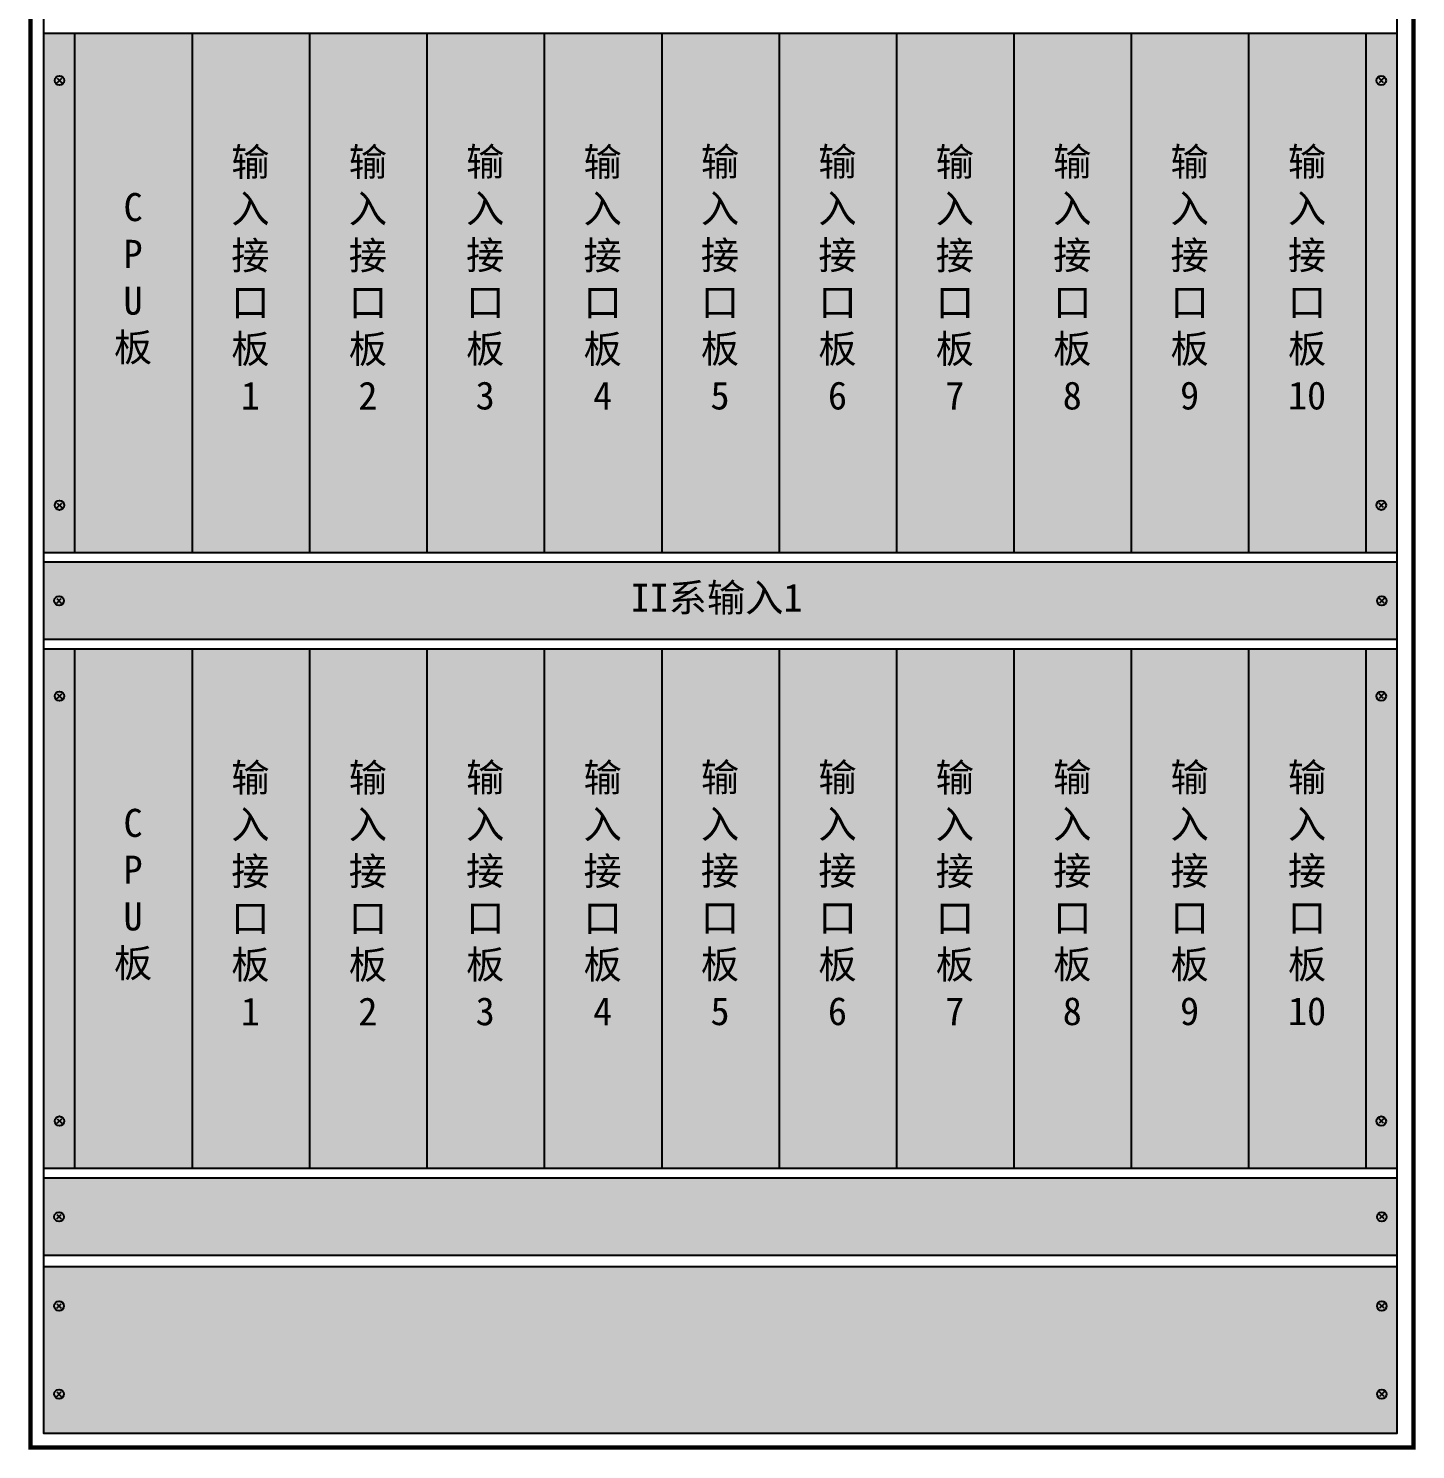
# Model space of a CAD drawing. Header units: millimetres. Extents: x 1211 to 4590, y 32 to 2478.
# Drawn here: x 3601 to 4590, y 33 to 1046 of the extents above; entities that cross this region are included whole.
import ezdxf
from ezdxf.enums import TextEntityAlignment as Align

# ---------------------------------------------------------------- set-up
doc = ezdxf.new("R2010")
doc.units = ezdxf.units.MM
doc.styles.get("Standard").update_dxf_attribs({"font": 'simsun.ttc'})

msp = doc.modelspace()

# ---------------------------------------------------------------- hatches: boundary and pattern name
at = {"lineweight": -3, "ltscale": 0.1, "true_color": 0xeff3f7}
h = msp.add_hatch(color=7, dxfattribs=at)
h.dxf.hatch_style = 1
h.paths.add_polyline_path([(3633.6, 1042.7), (3611.7, 1042.7), (3611.7, 672.2), (3633.6, 672.2)])
h = msp.add_hatch(color=7, dxfattribs=at)
h.dxf.hatch_style = 1
h.paths.add_polyline_path([(3717.4, 1042.7), (3633.6, 1042.7), (3633.6, 672.2), (3717.4, 672.2)])
at = {"lineweight": -3, "ltscale": 0.1}
h = msp.add_hatch(color=150, dxfattribs=at)
h.dxf.hatch_style = 1
h.paths.add_polyline_path([(3801.1, 1042.7), (3717.4, 1042.7), (3717.4, 672.2), (3801.1, 672.2)])
h = msp.add_hatch(color=150, dxfattribs=at)
h.dxf.hatch_style = 1
h.paths.add_polyline_path([(3884.9, 1042.7), (3801.1, 1042.7), (3801.1, 672.2), (3884.9, 672.2)])
h = msp.add_hatch(color=150, dxfattribs=at)
h.dxf.hatch_style = 1
h.paths.add_polyline_path([(3968.6, 1042.7), (3884.9, 1042.7), (3884.9, 672.2), (3968.6, 672.2)])
h = msp.add_hatch(color=150, dxfattribs=at)
h.dxf.hatch_style = 1
h.paths.add_polyline_path([(4052.4, 1042.7), (3968.6, 1042.7), (3968.6, 672.2), (4052.4, 672.2)])
h = msp.add_hatch(color=150, dxfattribs=at)
h.dxf.hatch_style = 1
h.paths.add_polyline_path([(4136.1, 1042.7), (4052.4, 1042.7), (4052.4, 672.2), (4136.1, 672.2)])
h = msp.add_hatch(color=150, dxfattribs=at)
h.dxf.hatch_style = 1
h.paths.add_polyline_path([(4219.8, 1042.7), (4136.1, 1042.7), (4136.1, 672.2), (4219.8, 672.2)])
h = msp.add_hatch(color=150, dxfattribs=at)
h.dxf.hatch_style = 1
h.paths.add_polyline_path([(4303.6, 1042.7), (4219.8, 1042.7), (4219.8, 672.2), (4303.6, 672.2)])
h = msp.add_hatch(color=150, dxfattribs=at)
h.dxf.hatch_style = 1
h.paths.add_polyline_path([(4387.3, 1042.7), (4303.6, 1042.7), (4303.6, 672.2), (4387.3, 672.2)])
h = msp.add_hatch(color=150, dxfattribs=at)
h.dxf.hatch_style = 1
h.paths.add_polyline_path([(4471.1, 1042.7), (4387.3, 1042.7), (4387.3, 672.2), (4471.1, 672.2)])
at = {"lineweight": -3, "ltscale": 0.1, "true_color": 0xeff3f7}
h = msp.add_hatch(color=7, dxfattribs=at)
h.dxf.hatch_style = 1
h.paths.add_polyline_path([(4554.8, 1042.7), (4471.1, 1042.7), (4471.1, 672.2), (4554.8, 672.2)])
h = msp.add_hatch(color=7, dxfattribs=at)
h.dxf.hatch_style = 1
h.paths.add_polyline_path([(4576.8, 1042.7), (4554.9, 1042.7), (4554.9, 672.2), (4576.8, 672.2)])
h = msp.add_hatch(color=7, dxfattribs=at)
h.dxf.hatch_style = 1
h.paths.add_polyline_path([(4576.8, 665.6), (3611.7, 665.6), (3611.7, 610.3), (4576.8, 610.3)])
h = msp.add_hatch(color=7, dxfattribs=at)
h.dxf.hatch_style = 1
h.paths.add_polyline_path([(3633.6, 603.6), (3611.7, 603.6), (3611.7, 233.1), (3633.6, 233.1)])
h = msp.add_hatch(color=7, dxfattribs=at)
h.dxf.hatch_style = 1
h.paths.add_polyline_path([(3717.4, 603.6), (3633.6, 603.6), (3633.6, 233.1), (3717.4, 233.1)])
at = {"lineweight": -3, "ltscale": 0.1}
h = msp.add_hatch(color=150, dxfattribs=at)
h.dxf.hatch_style = 1
h.paths.add_polyline_path([(3801.1, 603.6), (3717.4, 603.6), (3717.4, 233.1), (3801.1, 233.1)])
h = msp.add_hatch(color=150, dxfattribs=at)
h.dxf.hatch_style = 1
h.paths.add_polyline_path([(3884.9, 603.6), (3801.1, 603.6), (3801.1, 233.1), (3884.9, 233.1)])
h = msp.add_hatch(color=150, dxfattribs=at)
h.dxf.hatch_style = 1
h.paths.add_polyline_path([(3968.6, 603.6), (3884.9, 603.6), (3884.9, 233.1), (3968.6, 233.1)])
h = msp.add_hatch(color=150, dxfattribs=at)
h.dxf.hatch_style = 1
h.paths.add_polyline_path([(4052.4, 603.6), (3968.6, 603.6), (3968.6, 233.1), (4052.4, 233.1)])
h = msp.add_hatch(color=150, dxfattribs=at)
h.dxf.hatch_style = 1
h.paths.add_polyline_path([(4136.1, 603.6), (4052.4, 603.6), (4052.4, 233.1), (4136.1, 233.1)])
h = msp.add_hatch(color=150, dxfattribs=at)
h.dxf.hatch_style = 1
h.paths.add_polyline_path([(4219.8, 603.6), (4136.1, 603.6), (4136.1, 233.1), (4219.8, 233.1)])
h = msp.add_hatch(color=150, dxfattribs=at)
h.dxf.hatch_style = 1
h.paths.add_polyline_path([(4303.6, 603.6), (4219.8, 603.6), (4219.8, 233.1), (4303.6, 233.1)])
h = msp.add_hatch(color=150, dxfattribs=at)
h.dxf.hatch_style = 1
h.paths.add_polyline_path([(4387.3, 603.6), (4303.6, 603.6), (4303.6, 233.1), (4387.3, 233.1)])
h = msp.add_hatch(color=150, dxfattribs=at)
h.dxf.hatch_style = 1
h.paths.add_polyline_path([(4471.1, 603.6), (4387.3, 603.6), (4387.3, 233.1), (4471.1, 233.1)])
at = {"lineweight": -3, "ltscale": 0.1, "true_color": 0xeff3f7}
h = msp.add_hatch(color=7, dxfattribs=at)
h.dxf.hatch_style = 1
h.paths.add_polyline_path([(4554.8, 603.6), (4471.1, 603.6), (4471.1, 233.1), (4554.8, 233.1)])
h = msp.add_hatch(color=7, dxfattribs=at)
h.dxf.hatch_style = 1
h.paths.add_polyline_path([(4576.8, 603.6), (4554.9, 603.6), (4554.9, 233.1), (4576.8, 233.1)])
h = msp.add_hatch(color=7, dxfattribs=at)
h.dxf.hatch_style = 1
h.paths.add_polyline_path([(4576.8, 226.3), (3611.7, 226.3), (3611.7, 171), (4576.8, 171)])
h = msp.add_hatch(color=7, dxfattribs=at)
h.dxf.hatch_style = 1
h.paths.add_polyline_path([(3611.7, 163.1), (3611.7, 44), (4576.8, 44), (4576.8, 163.1)])

# ---------------------------------------------------------------- linework, layer by layer
at = {"color": 18, "lineweight": -3, "ltscale": 0.1, "true_color": 0x000000}
for p, q in [((3633.6, 1042.7), (3633.6, 672.2)), ((3717.4, 1042.7), (3717.4, 672.2)), ((3801.1, 1042.7), (3801.1, 672.2)), ((3884.9, 1042.7), (3884.9, 672.2)), ((3968.6, 1042.7), (3968.6, 672.2)), ((4052.4, 1042.7), (4052.4, 672.2)), ((4136.1, 1042.7), (4136.1, 672.2)), ((4219.8, 1042.7), (4219.8, 672.2)), ((4303.6, 1042.7), (4303.6, 672.2)), ((4387.3, 1042.7), (4387.3, 672.2)), ((4471.1, 1042.7), (4471.1, 672.2)), ((4554.8, 1042.7), (4554.8, 672.2)), ((3633.6, 603.6), (3633.6, 233.1)), ((3717.4, 603.6), (3717.4, 233.1)), ((3801.1, 603.6), (3801.1, 233.1)), ((3884.9, 603.6), (3884.9, 233.1)), ((3968.6, 603.6), (3968.6, 233.1)), ((4052.4, 603.6), (4052.4, 233.1)), ((4136.1, 603.6), (4136.1, 233.1)), ((4219.8, 603.6), (4219.8, 233.1)), ((4303.6, 603.6), (4303.6, 233.1)), ((4387.3, 603.6), (4387.3, 233.1)), ((4471.1, 603.6), (4471.1, 233.1)), ((4554.8, 603.6), (4554.8, 233.1))]:
    msp.add_line(p, q, dxfattribs=at)
at = {"color": 18, "lineweight": -3, "true_color": 0x000000}
for p, q in [((3621.2, 1007.3), (3624.4, 1010.5)), ((3621.2, 1010.5), (3624.4, 1007.3)), ((4567.3, 1007.3), (4564.1, 1010.5)), ((4567.3, 1010.5), (4564.1, 1007.3)), ((3621.2, 707.6), (3624.4, 704.4)), ((3621.2, 704.4), (3624.4, 707.6)), ((4567.3, 707.6), (4564.1, 704.4)), ((4567.3, 704.4), (4564.1, 707.6)), ((3620.9, 636.3), (3624.1, 639.5)), ((3620.9, 639.5), (3624.1, 636.3)), ((4567.7, 636.3), (4564.5, 639.5)), ((4567.7, 639.5), (4564.5, 636.3)), ((3621.2, 568.3), (3624.4, 571.5)), ((3621.2, 571.5), (3624.4, 568.3)), ((4567.3, 568.3), (4564.1, 571.5)), ((4567.3, 571.5), (4564.1, 568.3)), ((3621.2, 268.5), (3624.4, 265.3)), ((3621.2, 265.3), (3624.4, 268.5)), ((4567.3, 268.5), (4564.1, 265.3)), ((4567.3, 265.3), (4564.1, 268.5)), ((3620.9, 197.1), (3624.1, 200.2)), ((3620.9, 200.2), (3624.1, 197.1)), ((4567.7, 197.1), (4564.5, 200.2)), ((4567.7, 200.2), (4564.5, 197.1)), ((3620.9, 136.6), (3624.1, 133.4)), ((3620.9, 133.4), (3624.1, 136.6)), ((4567.7, 136.6), (4564.5, 133.4)), ((4567.7, 133.4), (4564.5, 136.6)), ((3620.9, 70.6), (3624.1, 73.8)), ((3620.9, 73.8), (3624.1, 70.6)), ((4567.7, 73.8), (4564.5, 70.6)), ((4567.7, 70.6), (4564.5, 73.8))]:
    msp.add_line(p, q, dxfattribs=at)
at = {"lineweight": 70, "ltscale": 0.1, "const_width": 3}
msp.add_lwpolyline([(4588.7, 2374.4), (4588.7, 34.1), (3602.2, 34.1), (3602.2, 2374.4)], close=True, dxfattribs=at)
at = {"color": 7, "lineweight": -3, "ltscale": 0.1}
for points in [[(3611.7, 2362.8), (4576.8, 2362.8), (4576.8, 44), (3611.7, 44)], [(3611.7, 1042.7), (4576.8, 1042.7), (4576.8, 672.2), (3611.7, 672.2)], [(3611.7, 665.6), (4576.8, 665.6), (4576.8, 610.3), (3611.7, 610.3)], [(3611.7, 603.6), (4576.8, 603.6), (4576.8, 233.1), (3611.7, 233.1)], [(3611.7, 226.3), (4576.8, 226.3), (4576.8, 171), (3611.7, 171)], [(3611.7, 163.1), (4576.8, 163.1), (4576.8, 44), (3611.7, 44)]]:
    msp.add_lwpolyline(points, close=True, dxfattribs=at)
at = {"color": 7, "lineweight": -3, "ltscale": 0.1, "true_color": 0xeff3f7}
for points in [[(3611.7, 1042.7), (3633.6, 1042.7), (3633.6, 672.2), (3611.7, 672.2)], [(4554.9, 1042.7), (4576.8, 1042.7), (4576.8, 672.2), (4554.9, 672.2)], [(3611.7, 603.6), (3633.6, 603.6), (3633.6, 233.1), (3611.7, 233.1)], [(4554.9, 603.6), (4576.8, 603.6), (4576.8, 233.1), (4554.9, 233.1)]]:
    msp.add_lwpolyline(points, close=True, dxfattribs=at)
at = {"color": 18, "lineweight": -3, "true_color": 0x000000}
for centre in [(3622.8, 1008.9), (4565.7, 1008.9), (3622.8, 706), (4565.7, 706), (3622.5, 637.9), (4566.1, 637.9), (3622.8, 569.9), (4565.7, 569.9), (3622.8, 266.9), (4565.7, 266.9), (3622.5, 198.6), (4566.1, 198.6), (3622.5, 135), (4566.1, 135), (3622.5, 72.2), (4566.1, 72.2)]:
    msp.add_circle(centre, 3.39, dxfattribs=at)

# ---------------------------------------------------------------- texts
at = {"color": 18, "ltscale": 0.1, "true_color": 0x010101}
msp.add_text('II系输入1', height=20, dxfattribs=at).set_placement((4091.5, 640.1), align=Align.MIDDLE_CENTER)
at = {"color": 18, "lineweight": -3, "ltscale": 0.1, "true_color": 0x000000, "char_height": 20, "attachment_point": 5}
for s, insert in [('输入接口\\P板\\P1', (3759, 867.5)), ('输入接口\\P板\\P2', (3842.8, 867.5)), ('输入接口\\P板\\P3', (3926.5, 867.5)), ('输入接口\\P板\\P4', (4010.3, 867.5)), ('输入接口\\P板\\P5', (4094, 867.5)), ('输入接口\\P板\\P6', (4177.8, 867.5)), ('输入接口\\P板\\P7', (4261.5, 867.5)), ('输入接口\\P板\\P8', (4345.3, 867.5)), ('输入接口\\P板\\P9', (4429, 867.5)), ('输入接口\\P板\\P10', (4512.8, 867.5)), ('C\\PP\\PU\\P板', (3675.3, 867.5)), ('输入接口\\P板\\P1', (3759, 428.4)), ('输入接口\\P板\\P2', (3842.8, 428.4)), ('输入接口\\P板\\P3', (3926.5, 428.4)), ('输入接口\\P板\\P4', (4010.3, 428.5)), ('输入接口\\P板\\P5', (4094, 428.5)), ('输入接口\\P板\\P6', (4177.8, 428.5)), ('输入接口\\P板\\P7', (4261.5, 428.5)), ('输入接口\\P板\\P8', (4345.3, 428.5)), ('输入接口\\P板\\P9', (4429, 428.5)), ('输入接口\\P板\\P10', (4512.8, 428.5)), ('C\\PP\\PU\\P板', (3675.3, 428.4))]:
    msp.add_mtext_dynamic_manual_height_columns(s, width=37.014, gutter_width=12.5, heights=[315.8], dxfattribs=dict(at, insert=insert))

doc.saveas('drawing.dxf')
